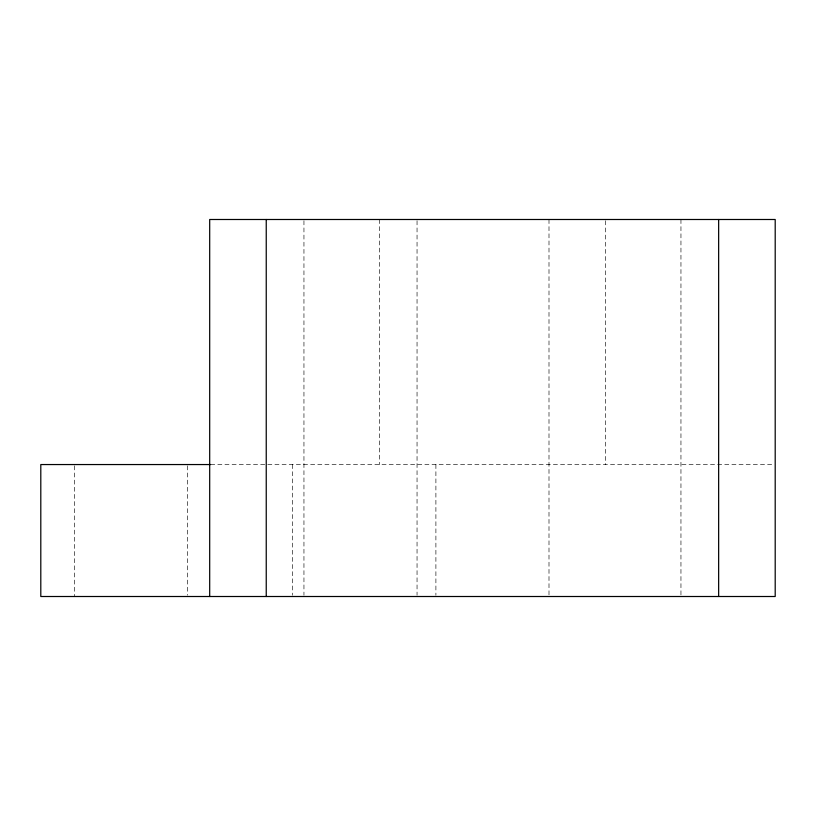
<?xml version="1.0" encoding="UTF-8"?>
<svg xmlns="http://www.w3.org/2000/svg" width="816" height="816" viewBox="0 0 816 816"><rect width="100%" height="100%" fill="white"/><g stroke="black" fill="none" stroke-linecap="round" stroke-linejoin="round"><path stroke-width="0.61" stroke-dasharray="4.08 3.06" d="M210.661 464.549L773.996 464.549M680.952 219.494L680.952 595.231M605.543 220.769L605.543 464.549M548.995 219.494L548.995 595.231M435.897 464.549L435.897 595.231M417.047 220.769L417.047 595.231M379.348 219.494L379.348 464.549M303.95 220.769L303.95 595.231M292.505 464.549L292.505 595.231M187.588 465.824L187.588 595.201M74.491 465.824L74.491 596.465"/><path stroke-width="1.22" d="M210.661 464.549L40.8 464.549L40.8 596.506L775.2 596.506L775.2 219.494L209.692 219.494L209.692 596.506M718.651 219.494L718.651 596.506M266.24 219.494L266.24 596.506"/></g></svg>
